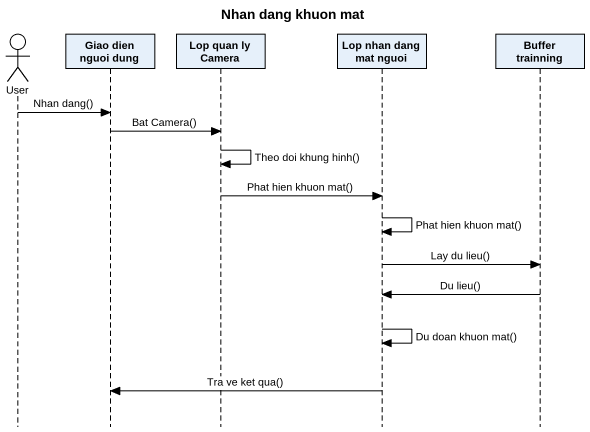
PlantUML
@startuml
title Nhan dang khuon mat
hide footbox
actor User
participant "Giao dien nguoi dung" as Giao_dien_nguoi_dung
participant "Lop quan ly Camera" as Lop_quan_ly_Camera
participant "Lop nhan dang mat nguoi" as Lop_nhan_dang_mat_nguoi
participant "Buffer trainning" as Buffer_trainning

User -> Giao_dien_nguoi_dung : Nhan dang()
Giao_dien_nguoi_dung -> Lop_quan_ly_Camera : Bat Camera()
Lop_quan_ly_Camera -> Lop_quan_ly_Camera : Theo doi khung hinh()
Lop_quan_ly_Camera -> Lop_nhan_dang_mat_nguoi : Phat hien khuon mat()
Lop_nhan_dang_mat_nguoi -> Lop_nhan_dang_mat_nguoi : Phat hien khuon mat()
Lop_nhan_dang_mat_nguoi -> Buffer_trainning : Lay du lieu()
Buffer_trainning -> Lop_nhan_dang_mat_nguoi : Du lieu()
Lop_nhan_dang_mat_nguoi -> Lop_nhan_dang_mat_nguoi : Du doan khuon mat()
Lop_nhan_dang_mat_nguoi -> Giao_dien_nguoi_dung : Tra ve ket qua()
@enduml
